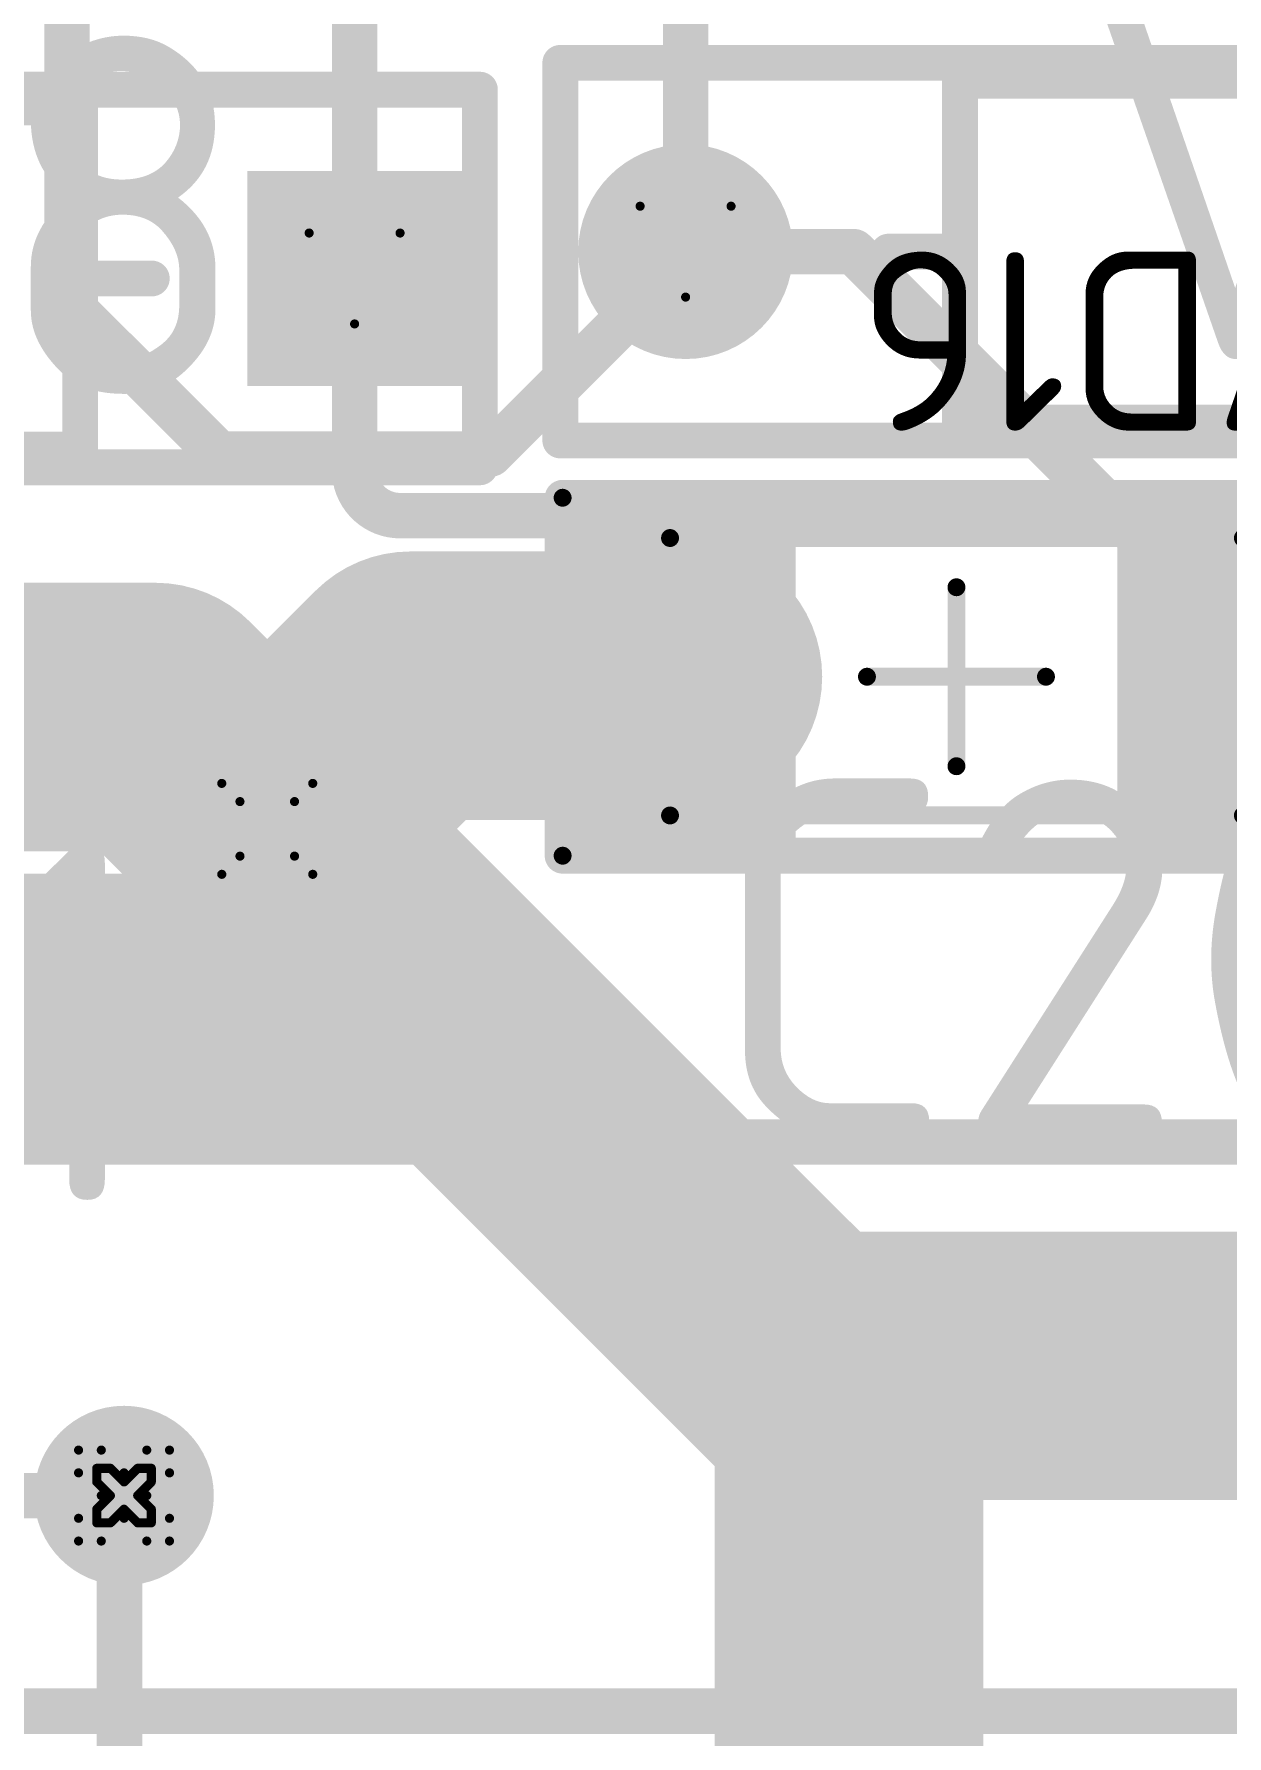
# Model space of a CAD drawing. Header units: millimetres. Extents: x 3219 to 51106, y -14166 to 2063.
# Drawn here: x 5635.43 to 5642.09, y 1768.79 to 1778.3 of the extents above; entities that cross this region are included whole.
import ezdxf

# ---------------------------------------------------------------- set-up
doc = ezdxf.new("R2010")
doc.units = ezdxf.units.MM
doc.layers.get('0').update_dxf_attribs({"lineweight": 53})
for name, color, linetype in [('Bottom Layer', 5, 'Continuous'), ('Bottom Solder', 6, 'Continuous'), ('Drill Drawing', 1, 'Continuous'), ('Mechanical 13', 56, 'Continuous'), ('Mechanical 15', 56, 'Continuous'), ('Multi-Layer', 9, 'Continuous'), ('Pad Holes', 156, 'Continuous'), ('Top 3D Body', 76, 'Continuous'), ('Top Assembly', 56, 'Continuous'), ('Top Component Center', 56, 'Continuous'), ('Top Courtyard', 56, 'Continuous'), ('Top Layer', 1, 'Continuous'), ('Top Overlay', 2, 'Continuous'), ('Top Paste', 8, 'Continuous'), ('Top Solder', 216, 'Continuous')]:
    doc.layers.add(name, color=color, linetype=linetype)
doc.styles.add('GOST type B', font='GOST_B.TTF', dxfattribs={"height": 3.5})

# ---------------------------------------------------------------- blocks, each defined once
blk = doc.blocks.new('DO_35_54')
at = {"layer": 'Bottom Layer'}
blk.add_hatch(color=5, dxfattribs=at).paths.add_polyline_path([(-4.413, 0.6), (-3.213, 0.6), (-3.213, -0.6), (-4.413, -0.6)])
h = blk.add_hatch(color=5, dxfattribs=at)
edge = h.paths.add_edge_path()
edge.add_arc((3.813, 0), 0.6, 0, 360)
at = {"layer": 'Bottom Solder'}
blk.add_hatch(color=6, dxfattribs=at).paths.add_polyline_path([(-4.413, 0.6), (-3.213, 0.6), (-3.213, -0.6), (-4.413, -0.6)])
h = blk.add_hatch(color=6, dxfattribs=at)
edge = h.paths.add_edge_path()
edge.add_arc((3.813, 0), 0.6, 0, 360)
at = {"layer": 'Multi-Layer'}
blk.add_hatch(color=9, dxfattribs=at).paths.add_polyline_path([(-4.413, 0.6), (-3.213, 0.6), (-3.213, -0.6), (-4.413, -0.6)])
h = blk.add_hatch(color=9, dxfattribs=at)
edge = h.paths.add_edge_path()
edge.add_arc((3.813, 0), 0.6, 0, 360)
at = {"layer": 'Pad Holes'}
h = blk.add_hatch(color=7, dxfattribs=at)
edge = h.paths.add_edge_path()
edge.add_arc((-3.813, 0), 0.35, 0, 360)
h = blk.add_hatch(color=7, dxfattribs=at)
edge = h.paths.add_edge_path()
edge.add_arc((3.813, 0), 0.35, 0, 360)
at = {"layer": 'Top Layer'}
blk.add_hatch(color=1, dxfattribs=at).paths.add_polyline_path([(-4.413, 0.6), (-3.213, 0.6), (-3.213, -0.6), (-4.413, -0.6)])
h = blk.add_hatch(color=1, dxfattribs=at)
edge = h.paths.add_edge_path()
edge.add_arc((3.813, 0), 0.6, 0, 360)
at = {"layer": 'Top Solder'}
blk.add_hatch(color=216, dxfattribs=at).paths.add_polyline_path([(-4.413, 0.6), (-3.213, 0.6), (-3.213, -0.6), (-4.413, -0.6)])
h = blk.add_hatch(color=216, dxfattribs=at)
edge = h.paths.add_edge_path()
edge.add_arc((3.813, 0), 0.6, 0, 360)
at = {"layer": 'Top 3D Body', "const_width": 0.2}
for points in [[(-2.28, 0.955), (-2.28, -0.955)], [(-2.28, 0.955), (2.28, 0.955)], [(2.28, 0.955), (2.28, -0.955)], [(-2.28, -0.955), (2.28, -0.955)]]:
    blk.add_lwpolyline(points, dxfattribs=at)
at = {"layer": 'Top 3D Body', "const_width": 0.1}
for points in [[(-2.33, 0.955, 1), (-2.23, 0.955, 1)], [(-2.33, 0.955, 1), (-2.23, 0.955, 1)], [(2.23, 0.955, 1), (2.33, 0.955, 1)], [(2.23, 0.955, 1), (2.33, 0.955, 1)], [(-2.33, -0.955, 1), (-2.23, -0.955, 1)], [(-2.33, -0.955, 1), (-2.23, -0.955, 1)], [(2.23, -0.955, 1), (2.33, -0.955, 1)], [(2.23, -0.955, 1), (2.33, -0.955, 1)]]:
    blk.add_lwpolyline(points, format="xyb", close=True, dxfattribs=at)
at = {"layer": 'Top Assembly', "const_width": 0.2}
for points in [[(-4.513, 1.055), (-4.513, -1.055)], [(-4.513, 1.055), (4.513, 1.055)], [(4.513, 1.055), (4.513, -1.055)], [(-4.513, -1.055), (4.513, -1.055)]]:
    blk.add_lwpolyline(points, dxfattribs=at)
at = {"layer": 'Top Assembly', "const_width": 0.1}
for points in [[(-4.563, 1.055, 1), (-4.463, 1.055, 1)], [(-4.563, 1.055, 1), (-4.463, 1.055, 1)], [(4.463, 1.055, 1), (4.563, 1.055, 1)], [(4.463, 1.055, 1), (4.563, 1.055, 1)], [(-4.563, -1.055, 1), (-4.463, -1.055, 1)], [(-4.563, -1.055, 1), (-4.463, -1.055, 1)], [(4.463, -1.055, 1), (4.563, -1.055, 1)], [(4.463, -1.055, 1), (4.563, -1.055, 1)]]:
    blk.add_lwpolyline(points, format="xyb", close=True, dxfattribs=at)
at = {"layer": 'Top Component Center', "const_width": 0.1}
for points in [[(0, 0.5), (0, -0.5)], [(-0.5, 0), (0.5, 0)]]:
    blk.add_lwpolyline(points, dxfattribs=at)
at = {"layer": 'Top Component Center', "const_width": 0.05}
for points in [[(-0.025, 0.5, 1), (0.025, 0.5, 1)], [(-0.525, 0, 1), (-0.475, 0, 1)], [(0.475, 0, 1), (0.525, 0, 1)], [(-0.025, -0.5, 1), (0.025, -0.5, 1)]]:
    blk.add_lwpolyline(points, format="xyb", close=True, dxfattribs=at)
at = {"layer": 'Top Courtyard', "const_width": 0.2}
for points in [[(-4.513, 1.055), (-4.513, -1.055)], [(-4.513, 1.055), (4.513, 1.055)], [(4.513, 1.055), (4.513, -1.055)], [(-4.513, -1.055), (4.513, -1.055)]]:
    blk.add_lwpolyline(points, dxfattribs=at)
at = {"layer": 'Top Courtyard', "const_width": 0.1}
for points in [[(-4.563, 1.055, 1), (-4.463, 1.055, 1)], [(-4.563, 1.055, 1), (-4.463, 1.055, 1)], [(4.463, 1.055, 1), (4.563, 1.055, 1)], [(4.463, 1.055, 1), (4.563, 1.055, 1)], [(-4.563, -1.055, 1), (-4.463, -1.055, 1)], [(-4.563, -1.055, 1), (-4.463, -1.055, 1)], [(4.463, -1.055, 1), (4.563, -1.055, 1)], [(4.463, -1.055, 1), (4.563, -1.055, 1)]]:
    blk.add_lwpolyline(points, format="xyb", close=True, dxfattribs=at)
at = {"layer": 'Top Overlay', "const_width": 0.2}
for points in [[(-2.28, 0.955), (-2.28, -0.955)], [(-2.28, 0.955), (2.28, 0.955)], [(2.28, 0.955), (2.28, -0.955)], [(-1.5, 0.855), (-1.5, -0.855)], [(-2.68, 0), (-2.28, 0)], [(2.28, 0), (2.68, 0)], [(-2.28, -0.955), (2.28, -0.955)]]:
    blk.add_lwpolyline(points, dxfattribs=at)
at = {"layer": 'Top Overlay', "const_width": 0.1}
for points in [[(-2.33, 0.955, 1), (-2.23, 0.955, 1)], [(-2.33, 0.955, 1), (-2.23, 0.955, 1)], [(2.23, 0.955, 1), (2.33, 0.955, 1)], [(2.23, 0.955, 1), (2.33, 0.955, 1)], [(-1.55, 0.855, 1), (-1.45, 0.855, 1)], [(-2.73, 0, 1), (-2.63, 0, 1)], [(-2.33, 0, 1), (-2.23, 0, 1)], [(2.23, 0, 1), (2.33, 0, 1)], [(2.63, 0, 1), (2.73, 0, 1)], [(-1.55, -0.855, 1), (-1.45, -0.855, 1)], [(-2.33, -0.955, 1), (-2.23, -0.955, 1)], [(-2.33, -0.955, 1), (-2.23, -0.955, 1)], [(2.23, -0.955, 1), (2.33, -0.955, 1)], [(2.23, -0.955, 1), (2.33, -0.955, 1)]]:
    blk.add_lwpolyline(points, format="xyb", close=True, dxfattribs=at)
at = {"layer": 'Top Assembly', "style": 'GOST type B'}
blk.add_text('VD17', height=1, dxfattribs=at).set_placement((0, 0))
blk = doc.blocks.new('DO_35_55')
at = {"layer": 'Bottom Layer'}
blk.add_hatch(color=5, dxfattribs=at).paths.add_polyline_path([(-4.413, 0.6), (-3.213, 0.6), (-3.213, -0.6), (-4.413, -0.6)])
h = blk.add_hatch(color=5, dxfattribs=at)
edge = h.paths.add_edge_path()
edge.add_arc((3.813, 0), 0.6, 0, 360)
at = {"layer": 'Bottom Solder'}
blk.add_hatch(color=6, dxfattribs=at).paths.add_polyline_path([(-4.413, 0.6), (-3.213, 0.6), (-3.213, -0.6), (-4.413, -0.6)])
h = blk.add_hatch(color=6, dxfattribs=at)
edge = h.paths.add_edge_path()
edge.add_arc((3.813, 0), 0.6, 0, 360)
at = {"layer": 'Multi-Layer'}
blk.add_hatch(color=9, dxfattribs=at).paths.add_polyline_path([(-4.413, 0.6), (-3.213, 0.6), (-3.213, -0.6), (-4.413, -0.6)])
h = blk.add_hatch(color=9, dxfattribs=at)
edge = h.paths.add_edge_path()
edge.add_arc((3.813, 0), 0.6, 0, 360)
at = {"layer": 'Pad Holes'}
h = blk.add_hatch(color=7, dxfattribs=at)
edge = h.paths.add_edge_path()
edge.add_arc((-3.813, 0), 0.35, 0, 360)
h = blk.add_hatch(color=7, dxfattribs=at)
edge = h.paths.add_edge_path()
edge.add_arc((3.813, 0), 0.35, 0, 360)
at = {"layer": 'Top Layer'}
blk.add_hatch(color=1, dxfattribs=at).paths.add_polyline_path([(-4.413, 0.6), (-3.213, 0.6), (-3.213, -0.6), (-4.413, -0.6)])
h = blk.add_hatch(color=1, dxfattribs=at)
edge = h.paths.add_edge_path()
edge.add_arc((3.813, 0), 0.6, 0, 360)
at = {"layer": 'Top Solder'}
blk.add_hatch(color=216, dxfattribs=at).paths.add_polyline_path([(-4.413, 0.6), (-3.213, 0.6), (-3.213, -0.6), (-4.413, -0.6)])
h = blk.add_hatch(color=216, dxfattribs=at)
edge = h.paths.add_edge_path()
edge.add_arc((3.813, 0), 0.6, 0, 360)
at = {"layer": 'Top 3D Body', "const_width": 0.2}
for points in [[(-2.28, 0.955), (-2.28, -0.955)], [(-2.28, 0.955), (2.28, 0.955)], [(2.28, 0.955), (2.28, -0.955)], [(-2.28, -0.955), (2.28, -0.955)]]:
    blk.add_lwpolyline(points, dxfattribs=at)
at = {"layer": 'Top 3D Body', "const_width": 0.1}
for points in [[(-2.33, 0.955, 1), (-2.23, 0.955, 1)], [(-2.33, 0.955, 1), (-2.23, 0.955, 1)], [(2.23, 0.955, 1), (2.33, 0.955, 1)], [(2.23, 0.955, 1), (2.33, 0.955, 1)], [(-2.33, -0.955, 1), (-2.23, -0.955, 1)], [(-2.33, -0.955, 1), (-2.23, -0.955, 1)], [(2.23, -0.955, 1), (2.33, -0.955, 1)], [(2.23, -0.955, 1), (2.33, -0.955, 1)]]:
    blk.add_lwpolyline(points, format="xyb", close=True, dxfattribs=at)
at = {"layer": 'Top Assembly', "const_width": 0.2}
for points in [[(-4.513, 1.055), (-4.513, -1.055)], [(-4.513, 1.055), (4.513, 1.055)], [(4.513, 1.055), (4.513, -1.055)], [(-4.513, -1.055), (4.513, -1.055)]]:
    blk.add_lwpolyline(points, dxfattribs=at)
at = {"layer": 'Top Assembly', "const_width": 0.1}
for points in [[(-4.563, 1.055, 1), (-4.463, 1.055, 1)], [(-4.563, 1.055, 1), (-4.463, 1.055, 1)], [(4.463, 1.055, 1), (4.563, 1.055, 1)], [(4.463, 1.055, 1), (4.563, 1.055, 1)], [(-4.563, -1.055, 1), (-4.463, -1.055, 1)], [(-4.563, -1.055, 1), (-4.463, -1.055, 1)], [(4.463, -1.055, 1), (4.563, -1.055, 1)], [(4.463, -1.055, 1), (4.563, -1.055, 1)]]:
    blk.add_lwpolyline(points, format="xyb", close=True, dxfattribs=at)
at = {"layer": 'Top Component Center', "const_width": 0.1}
for points in [[(0, 0.5), (0, -0.5)], [(-0.5, 0), (0.5, 0)]]:
    blk.add_lwpolyline(points, dxfattribs=at)
at = {"layer": 'Top Component Center', "const_width": 0.05}
for points in [[(-0.025, 0.5, 1), (0.025, 0.5, 1)], [(-0.525, 0, 1), (-0.475, 0, 1)], [(0.475, 0, 1), (0.525, 0, 1)], [(-0.025, -0.5, 1), (0.025, -0.5, 1)]]:
    blk.add_lwpolyline(points, format="xyb", close=True, dxfattribs=at)
at = {"layer": 'Top Courtyard', "const_width": 0.2}
for points in [[(-4.513, 1.055), (-4.513, -1.055)], [(-4.513, 1.055), (4.513, 1.055)], [(4.513, 1.055), (4.513, -1.055)], [(-4.513, -1.055), (4.513, -1.055)]]:
    blk.add_lwpolyline(points, dxfattribs=at)
at = {"layer": 'Top Courtyard', "const_width": 0.1}
for points in [[(-4.563, 1.055, 1), (-4.463, 1.055, 1)], [(-4.563, 1.055, 1), (-4.463, 1.055, 1)], [(4.463, 1.055, 1), (4.563, 1.055, 1)], [(4.463, 1.055, 1), (4.563, 1.055, 1)], [(-4.563, -1.055, 1), (-4.463, -1.055, 1)], [(-4.563, -1.055, 1), (-4.463, -1.055, 1)], [(4.463, -1.055, 1), (4.563, -1.055, 1)], [(4.463, -1.055, 1), (4.563, -1.055, 1)]]:
    blk.add_lwpolyline(points, format="xyb", close=True, dxfattribs=at)
at = {"layer": 'Top Overlay', "const_width": 0.2}
for points in [[(-2.28, 0.955), (-2.28, -0.955)], [(-2.28, 0.955), (2.28, 0.955)], [(2.28, 0.955), (2.28, -0.955)], [(-1.5, 0.855), (-1.5, -0.855)], [(-2.68, 0), (-2.28, 0)], [(2.28, 0), (2.68, 0)], [(-2.28, -0.955), (2.28, -0.955)]]:
    blk.add_lwpolyline(points, dxfattribs=at)
at = {"layer": 'Top Overlay', "const_width": 0.1}
for points in [[(-2.33, 0.955, 1), (-2.23, 0.955, 1)], [(-2.33, 0.955, 1), (-2.23, 0.955, 1)], [(2.23, 0.955, 1), (2.33, 0.955, 1)], [(2.23, 0.955, 1), (2.33, 0.955, 1)], [(-1.55, 0.855, 1), (-1.45, 0.855, 1)], [(-2.73, 0, 1), (-2.63, 0, 1)], [(-2.33, 0, 1), (-2.23, 0, 1)], [(2.23, 0, 1), (2.33, 0, 1)], [(2.63, 0, 1), (2.73, 0, 1)], [(-1.55, -0.855, 1), (-1.45, -0.855, 1)], [(-2.33, -0.955, 1), (-2.23, -0.955, 1)], [(-2.33, -0.955, 1), (-2.23, -0.955, 1)], [(2.23, -0.955, 1), (2.33, -0.955, 1)], [(2.23, -0.955, 1), (2.33, -0.955, 1)]]:
    blk.add_lwpolyline(points, format="xyb", close=True, dxfattribs=at)
at = {"layer": 'Top Assembly', "style": 'GOST type B'}
blk.add_text('VD16', height=1, dxfattribs=at).set_placement((0, 0))
blk = doc.blocks.new('CAP__1206_109')
at = {"layer": 'Top Layer'}
for points in [[(-2, -0.8), (-2, 0.8), (-1, 0.8), (-1, -0.8)], [(1, -0.8), (1, 0.8), (2, 0.8), (2, -0.8)]]:
    blk.add_hatch(color=1, dxfattribs=at).paths.add_polyline_path(points)
at = {"layer": 'Top Paste'}
for points in [[(-2, -0.8), (-2, 0.8), (-1, 0.8), (-1, -0.8)], [(1, -0.8), (1, 0.8), (2, 0.8), (2, -0.8)]]:
    blk.add_hatch(color=8, dxfattribs=at).paths.add_polyline_path(points)
at = {"layer": 'Top Solder'}
for points in [[(-2.1016, -0.9016), (-2.1016, 0.9016), (-0.8984, 0.9016), (-0.8984, -0.9016)], [(0.8984, -0.9016), (0.8984, 0.9016), (2.1016, 0.9016), (2.1016, -0.9016)]]:
    blk.add_hatch(color=216, dxfattribs=at).paths.add_polyline_path(points)
at = {"layer": 'Mechanical 13'}
for points in [[(1.6, 0.775, 0.1, 0.1, 0), (-1.6, 0.775, 0.1, 0.1, 0)], [(-1.6, 0.775, 0.1, 0.1, 0), (-1.6, -0.775, 0.1, 0.1, 0)], [(1.6, 0.775, 0.1, 0.1, 0), (1.6, -0.775, 0.1, 0.1, 0)], [(1.6, -0.775, 0.1, 0.1, 0), (-1.6, -0.775, 0.1, 0.1, 0)]]:
    blk.add_lwpolyline(points, format="xyseb", dxfattribs=at)
for points in [[(-1.625, 0.775, 0.05, 0.05, 1), (-1.575, 0.775, 0.05, 0.05, 1)], [(-1.625, 0.775, 0.05, 0.05, 1), (-1.575, 0.775, 0.05, 0.05, 1)], [(1.575, 0.775, 0.05, 0.05, 1), (1.625, 0.775, 0.05, 0.05, 1)], [(1.575, 0.775, 0.05, 0.05, 1), (1.625, 0.775, 0.05, 0.05, 1)], [(-1.625, -0.775, 0.05, 0.05, 1), (-1.575, -0.775, 0.05, 0.05, 1)], [(-1.625, -0.775, 0.05, 0.05, 1), (-1.575, -0.775, 0.05, 0.05, 1)], [(1.575, -0.775, 0.05, 0.05, 1), (1.625, -0.775, 0.05, 0.05, 1)], [(1.575, -0.775, 0.05, 0.05, 1), (1.625, -0.775, 0.05, 0.05, 1)]]:
    blk.add_lwpolyline(points, format="xyseb", close=True, dxfattribs=at)
at = {"layer": 'Mechanical 15'}
for points in [[(-2.2, 1, 0.1, 0.1, 0), (-2.2, -1, 0.1, 0.1, 0)], [(2.2, 1, 0.1, 0.1, 0), (-2.2, 1, 0.1, 0.1, 0)], [(2.2, 1, 0.1, 0.1, 0), (2.2, -1, 0.1, 0.1, 0)], [(0, 0.5, 0.1, 0.1, 0), (0, -0.5, 0.1, 0.1, 0)], [(0.5, 0, 0.1, 0.1, 0), (-0.5, 0, 0.1, 0.1, 0)], [(2.2, -1, 0.1, 0.1, 0), (-2.2, -1, 0.1, 0.1, 0)]]:
    blk.add_lwpolyline(points, format="xyseb", dxfattribs=at)
for points in [[(-2.225, 1, 0.05, 0.05, 1), (-2.175, 1, 0.05, 0.05, 1)], [(-2.225, 1, 0.05, 0.05, 1), (-2.175, 1, 0.05, 0.05, 1)], [(2.175, 1, 0.05, 0.05, 1), (2.225, 1, 0.05, 0.05, 1)], [(2.175, 1, 0.05, 0.05, 1), (2.225, 1, 0.05, 0.05, 1)], [(-0.025, 0.5, 0.05, 0.05, 1), (0.025, 0.5, 0.05, 0.05, 1)], [(-0.525, 0, 0.05, 0.05, 1), (-0.475, 0, 0.05, 0.05, 1)], [(0.475, 0, 0.05, 0.05, 1), (0.525, 0, 0.05, 0.05, 1)], [(-0.025, -0.5, 0.05, 0.05, 1), (0.025, -0.5, 0.05, 0.05, 1)], [(-2.225, -1, 0.05, 0.05, 1), (-2.175, -1, 0.05, 0.05, 1)], [(-2.225, -1, 0.05, 0.05, 1), (-2.175, -1, 0.05, 0.05, 1)], [(2.175, -1, 0.05, 0.05, 1), (2.225, -1, 0.05, 0.05, 1)], [(2.175, -1, 0.05, 0.05, 1), (2.225, -1, 0.05, 0.05, 1)]]:
    blk.add_lwpolyline(points, format="xyseb", close=True, dxfattribs=at)
at = {"layer": 'Top Overlay'}
for points in [[(2.2, 1, 0.2, 0.2, 0), (-2.2, 1, 0.2, 0.2, 0)], [(-2.2, 1, 0.2, 0.2, 0), (-2.2, -1, 0.2, 0.2, 0)], [(2.2, 1, 0.2, 0.2, 0), (2.2, -1, 0.2, 0.2, 0)], [(2.2, -1, 0.2, 0.2, 0), (-2.2, -1, 0.2, 0.2, 0)]]:
    blk.add_lwpolyline(points, format="xyseb", dxfattribs=at)
for points in [[(-2.25, 1, 0.1, 0.1, 1), (-2.15, 1, 0.1, 0.1, 1)], [(-2.25, 1, 0.1, 0.1, 1), (-2.15, 1, 0.1, 0.1, 1)], [(2.15, 1, 0.1, 0.1, 1), (2.25, 1, 0.1, 0.1, 1)], [(2.15, 1, 0.1, 0.1, 1), (2.25, 1, 0.1, 0.1, 1)], [(-2.25, -1, 0.1, 0.1, 1), (-2.15, -1, 0.1, 0.1, 1)], [(-2.25, -1, 0.1, 0.1, 1), (-2.15, -1, 0.1, 0.1, 1)], [(2.15, -1, 0.1, 0.1, 1), (2.25, -1, 0.1, 0.1, 1)], [(2.15, -1, 0.1, 0.1, 1), (2.25, -1, 0.1, 0.1, 1)]]:
    blk.add_lwpolyline(points, format="xyseb", close=True, dxfattribs=at)

msp = doc.modelspace()

# ---------------------------------------------------------------- hatches: boundary and pattern name
at = {"layer": 'Bottom Layer'}
h = msp.add_hatch(color=5, dxfattribs=at)
edge = h.paths.add_edge_path()
edge.add_arc((5636.7285, 1773.8581), 0.6, 0, 360)
h = msp.add_hatch(color=5, dxfattribs=at)
edge = h.paths.add_edge_path()
edge.add_arc((5635.9285, 1770.1331), 0.4, 0, 360)
at = {"layer": 'Bottom Solder'}
h = msp.add_hatch(color=6, dxfattribs=at)
edge = h.paths.add_edge_path()
edge.add_arc((5636.7285, 1773.8581), 0.7016, 0, 360)
h = msp.add_hatch(color=6, dxfattribs=at)
edge = h.paths.add_edge_path()
edge.add_arc((5635.9285, 1770.1331), 0.5016, 0, 360)
at = {"layer": 'Top Layer'}
h = msp.add_hatch(color=1, dxfattribs=at)
edge = h.paths.add_edge_path()
edge.add_arc((5636.7285, 1773.8581), 0.6, 0, 360)
h = msp.add_hatch(color=1, dxfattribs=at)
edge = h.paths.add_edge_path()
edge.add_arc((5635.9285, 1770.1331), 0.4, 0, 360)
at = {"layer": 'Top Solder'}
h = msp.add_hatch(color=216, dxfattribs=at)
edge = h.paths.add_edge_path()
edge.add_arc((5636.7285, 1773.8581), 0.7016, 0, 360)
h = msp.add_hatch(color=216, dxfattribs=at)
edge = h.paths.add_edge_path()
edge.add_arc((5635.9285, 1770.1331), 0.5016, 0, 360)

# ---------------------------------------------------------------- linework, layer by layer
at = {"layer": 'Bottom Layer'}
for points in [[(5637.2165, 1775.8621, 0.254, 0.254, 0), (5637.2165, 1776.9331, 0.254, 0.254, 0)], [(5637.4705, 1775.6081, 0.254, 0.254, -0.414214), (5637.2165, 1775.8621, 0.254, 0.254, 0)], [(5637.4705, 1775.6081, 0.254, 0.254, 0), (5647.2483, 1775.6081, 0.254, 0.254, 0)], [(5636.7285, 1773.8581, 1.5, 1.5, 0), (5637.7285, 1772.8581, 1.5, 1.5, 0)], [(5627.893, 1772.8581, 1.5, 1.5, 0), (5637.7285, 1772.8581, 1.5, 1.5, 0)], [(5637.7285, 1772.8581, 1.5, 1.5, 0), (5639.7285, 1770.8581, 1.5, 1.5, 0)], [(5639.7285, 1770.8581, 1.5, 1.5, 0), (5639.9785, 1770.6081, 1.5, 1.5, 0)], [(5639.7285, 1770.8581, 1.5, 1.5, 0), (5650.4785, 1770.8581, 1.5, 1.5, 0)], [(5639.9785, 1764.8581, 1.5, 1.5, 0), (5639.9785, 1770.6081, 1.5, 1.5, 0)], [(5635.9035, 1770.1081, 0.254, 0.254, 0), (5635.9285, 1770.1331, 0.254, 0.254, 0)], [(5635.9035, 1767.5581, 0.254, 0.254, 0), (5635.9035, 1770.1081, 0.254, 0.254, 0)]]:
    msp.add_lwpolyline(points, format="xyseb", dxfattribs=at)
for points in [[(5637.153, 1776.9331, 0.127, 0.127, 1), (5637.28, 1776.9331, 0.127, 0.127, 1)], [(5637.153, 1775.8621, 0.127, 0.127, 1), (5637.28, 1775.8621, 0.127, 0.127, 1)], [(5637.153, 1775.8621, 0.127, 0.127, 1), (5637.28, 1775.8621, 0.127, 0.127, 1)], [(5637.407, 1775.6081, 0.127, 0.127, 1), (5637.534, 1775.6081, 0.127, 0.127, 1)], [(5637.407, 1775.6081, 0.127, 0.127, 1), (5637.534, 1775.6081, 0.127, 0.127, 1)], [(5636.3535, 1773.8581, 0.75, 0.75, 1), (5637.1035, 1773.8581, 0.75, 0.75, 1)], [(5637.3535, 1772.8581, 0.75, 0.75, 1), (5638.1035, 1772.8581, 0.75, 0.75, 1)], [(5637.3535, 1772.8581, 0.75, 0.75, 1), (5638.1035, 1772.8581, 0.75, 0.75, 1)], [(5637.3535, 1772.8581, 0.75, 0.75, 1), (5638.1035, 1772.8581, 0.75, 0.75, 1)], [(5639.3535, 1770.8581, 0.75, 0.75, 1), (5640.1035, 1770.8581, 0.75, 0.75, 1)], [(5639.3535, 1770.8581, 0.75, 0.75, 1), (5640.1035, 1770.8581, 0.75, 0.75, 1)], [(5639.3535, 1770.8581, 0.75, 0.75, 1), (5640.1035, 1770.8581, 0.75, 0.75, 1)], [(5639.6035, 1770.6081, 0.75, 0.75, 1), (5640.3535, 1770.6081, 0.75, 0.75, 1)], [(5639.6035, 1770.6081, 0.75, 0.75, 1), (5640.3535, 1770.6081, 0.75, 0.75, 1)], [(5635.84, 1770.1081, 0.127, 0.127, 1), (5635.967, 1770.1081, 0.127, 0.127, 1)], [(5635.84, 1770.1081, 0.127, 0.127, 1), (5635.967, 1770.1081, 0.127, 0.127, 1)], [(5635.865, 1770.1331, 0.127, 0.127, 1), (5635.992, 1770.1331, 0.127, 0.127, 1)]]:
    msp.add_lwpolyline(points, format="xyseb", close=True, dxfattribs=at)
at = {"layer": 'Drill Drawing'}
for points in [[(5638.8115, 1777.3371, 0.0508, 0.0508, 0), (5639.3195, 1777.3371, 0.0508, 0.0508, 0)], [(5638.8115, 1777.3371, 0.0508, 0.0508, 0), (5639.0655, 1776.8291, 0.0508, 0.0508, 0)], [(5639.0655, 1776.8291, 0.0508, 0.0508, 0), (5639.3195, 1777.3371, 0.0508, 0.0508, 0)], [(5636.9625, 1777.1871, 0.0508, 0.0508, 0), (5637.4705, 1777.1871, 0.0508, 0.0508, 0)], [(5636.9625, 1777.1871, 0.0508, 0.0508, 0), (5637.2165, 1776.6791, 0.0508, 0.0508, 0)], [(5637.2165, 1776.6791, 0.0508, 0.0508, 0), (5637.4705, 1777.1871, 0.0508, 0.0508, 0)], [(5636.4745, 1774.1121, 0.0508, 0.0508, 0), (5636.9825, 1774.1121, 0.0508, 0.0508, 0)], [(5636.4745, 1773.6041, 0.0508, 0.0508, 0), (5636.4745, 1774.1121, 0.0508, 0.0508, 0)], [(5636.9825, 1773.6041, 0.0508, 0.0508, 0), (5636.9825, 1774.1121, 0.0508, 0.0508, 0)], [(5636.5761, 1774.0105, 0.0508, 0.0508, 0), (5636.8809, 1774.0105, 0.0508, 0.0508, 0)], [(5636.5761, 1773.7057, 0.0508, 0.0508, 0), (5636.5761, 1774.0105, 0.0508, 0.0508, 0)], [(5636.8809, 1773.7057, 0.0508, 0.0508, 0), (5636.8809, 1774.0105, 0.0508, 0.0508, 0)], [(5636.5761, 1773.7057, 0.0508, 0.0508, 0), (5636.8809, 1773.7057, 0.0508, 0.0508, 0)], [(5636.4745, 1773.6041, 0.0508, 0.0508, 0), (5636.9825, 1773.6041, 0.0508, 0.0508, 0)], [(5635.6745, 1770.2601, 0.0508, 0.0508, 0), (5635.6745, 1770.3871, 0.0508, 0.0508, 0)], [(5635.6745, 1770.3871, 0.0508, 0.0508, 0), (5635.8015, 1770.3871, 0.0508, 0.0508, 0)], [(5635.8015, 1770.3871, 0.0508, 0.0508, 0), (5635.9285, 1770.2601, 0.0508, 0.0508, 0)], [(5635.9285, 1770.2601, 0.0508, 0.0508, 0), (5636.0555, 1770.3871, 0.0508, 0.0508, 0)], [(5636.0555, 1770.3871, 0.0508, 0.0508, 0), (5636.1825, 1770.3871, 0.0508, 0.0508, 0)], [(5636.1825, 1770.2601, 0.0508, 0.0508, 0), (5636.1825, 1770.3871, 0.0508, 0.0508, 0)], [(5635.7761, 1770.2093, 0.0508, 0.0508, 0), (5635.7761, 1770.2855, 0.0508, 0.0508, 0)], [(5635.7761, 1770.2855, 0.0508, 0.0508, 0), (5635.8523, 1770.2855, 0.0508, 0.0508, 0)], [(5635.8523, 1770.2855, 0.0508, 0.0508, 0), (5635.9285, 1770.2093, 0.0508, 0.0508, 0)], [(5635.9285, 1770.2093, 0.0508, 0.0508, 0), (5636.0047, 1770.2855, 0.0508, 0.0508, 0)], [(5636.0047, 1770.2855, 0.0508, 0.0508, 0), (5636.0809, 1770.2855, 0.0508, 0.0508, 0)], [(5636.0809, 1770.2093, 0.0508, 0.0508, 0), (5636.0809, 1770.2855, 0.0508, 0.0508, 0)], [(5635.6745, 1770.2601, 0.0508, 0.0508, 0), (5635.8015, 1770.1331, 0.0508, 0.0508, 0)], [(5635.7761, 1770.2093, 0.0508, 0.0508, 0), (5635.8523, 1770.1331, 0.0508, 0.0508, 0)], [(5636.0047, 1770.1331, 0.0508, 0.0508, 0), (5636.0809, 1770.2093, 0.0508, 0.0508, 0)], [(5636.0555, 1770.1331, 0.0508, 0.0508, 0), (5636.1825, 1770.2601, 0.0508, 0.0508, 0)], [(5635.6745, 1770.0061, 0.0508, 0.0508, 0), (5635.8015, 1770.1331, 0.0508, 0.0508, 0)], [(5635.7761, 1770.0569, 0.0508, 0.0508, 0), (5635.8523, 1770.1331, 0.0508, 0.0508, 0)], [(5636.0047, 1770.1331, 0.0508, 0.0508, 0), (5636.0809, 1770.0569, 0.0508, 0.0508, 0)], [(5636.0555, 1770.1331, 0.0508, 0.0508, 0), (5636.1825, 1770.0061, 0.0508, 0.0508, 0)], [(5635.6745, 1769.8791, 0.0508, 0.0508, 0), (5635.6745, 1770.0061, 0.0508, 0.0508, 0)], [(5635.7761, 1769.9807, 0.0508, 0.0508, 0), (5635.7761, 1770.0569, 0.0508, 0.0508, 0)], [(5635.7761, 1769.9807, 0.0508, 0.0508, 0), (5635.8523, 1769.9807, 0.0508, 0.0508, 0)], [(5635.8015, 1769.8791, 0.0508, 0.0508, 0), (5635.9285, 1770.0061, 0.0508, 0.0508, 0)], [(5635.8523, 1769.9807, 0.0508, 0.0508, 0), (5635.9285, 1770.0569, 0.0508, 0.0508, 0)], [(5635.9285, 1770.0569, 0.0508, 0.0508, 0), (5636.0047, 1769.9807, 0.0508, 0.0508, 0)], [(5635.9285, 1770.0061, 0.0508, 0.0508, 0), (5636.0555, 1769.8791, 0.0508, 0.0508, 0)], [(5636.0047, 1769.9807, 0.0508, 0.0508, 0), (5636.0809, 1769.9807, 0.0508, 0.0508, 0)], [(5636.0809, 1769.9807, 0.0508, 0.0508, 0), (5636.0809, 1770.0569, 0.0508, 0.0508, 0)], [(5636.1825, 1769.8791, 0.0508, 0.0508, 0), (5636.1825, 1770.0061, 0.0508, 0.0508, 0)], [(5635.6745, 1769.8791, 0.0508, 0.0508, 0), (5635.8015, 1769.8791, 0.0508, 0.0508, 0)], [(5636.0555, 1769.8791, 0.0508, 0.0508, 0), (5636.1825, 1769.8791, 0.0508, 0.0508, 0)]]:
    msp.add_lwpolyline(points, format="xyseb", dxfattribs=at)
for points in [[(5638.7988, 1777.3371, 0.0254, 0.0254, 1), (5638.8242, 1777.3371, 0.0254, 0.0254, 1)], [(5638.7988, 1777.3371, 0.0254, 0.0254, 1), (5638.8242, 1777.3371, 0.0254, 0.0254, 1)], [(5639.3068, 1777.3371, 0.0254, 0.0254, 1), (5639.3322, 1777.3371, 0.0254, 0.0254, 1)], [(5639.3068, 1777.3371, 0.0254, 0.0254, 1), (5639.3322, 1777.3371, 0.0254, 0.0254, 1)], [(5636.9498, 1777.1871, 0.0254, 0.0254, 1), (5636.9752, 1777.1871, 0.0254, 0.0254, 1)], [(5636.9498, 1777.1871, 0.0254, 0.0254, 1), (5636.9752, 1777.1871, 0.0254, 0.0254, 1)], [(5637.4578, 1777.1871, 0.0254, 0.0254, 1), (5637.4832, 1777.1871, 0.0254, 0.0254, 1)], [(5637.4578, 1777.1871, 0.0254, 0.0254, 1), (5637.4832, 1777.1871, 0.0254, 0.0254, 1)], [(5639.0528, 1776.8291, 0.0254, 0.0254, 1), (5639.0782, 1776.8291, 0.0254, 0.0254, 1)], [(5639.0528, 1776.8291, 0.0254, 0.0254, 1), (5639.0782, 1776.8291, 0.0254, 0.0254, 1)], [(5637.2038, 1776.6791, 0.0254, 0.0254, 1), (5637.2292, 1776.6791, 0.0254, 0.0254, 1)], [(5637.2038, 1776.6791, 0.0254, 0.0254, 1), (5637.2292, 1776.6791, 0.0254, 0.0254, 1)], [(5636.4618, 1774.1121, 0.0254, 0.0254, 1), (5636.4872, 1774.1121, 0.0254, 0.0254, 1)], [(5636.4618, 1774.1121, 0.0254, 0.0254, 1), (5636.4872, 1774.1121, 0.0254, 0.0254, 1)], [(5636.9698, 1774.1121, 0.0254, 0.0254, 1), (5636.9952, 1774.1121, 0.0254, 0.0254, 1)], [(5636.9698, 1774.1121, 0.0254, 0.0254, 1), (5636.9952, 1774.1121, 0.0254, 0.0254, 1)], [(5636.5634, 1774.0105, 0.0254, 0.0254, 1), (5636.5888, 1774.0105, 0.0254, 0.0254, 1)], [(5636.5634, 1774.0105, 0.0254, 0.0254, 1), (5636.5888, 1774.0105, 0.0254, 0.0254, 1)], [(5636.8682, 1774.0105, 0.0254, 0.0254, 1), (5636.8936, 1774.0105, 0.0254, 0.0254, 1)], [(5636.8682, 1774.0105, 0.0254, 0.0254, 1), (5636.8936, 1774.0105, 0.0254, 0.0254, 1)], [(5636.5634, 1773.7057, 0.0254, 0.0254, 1), (5636.5888, 1773.7057, 0.0254, 0.0254, 1)], [(5636.5634, 1773.7057, 0.0254, 0.0254, 1), (5636.5888, 1773.7057, 0.0254, 0.0254, 1)], [(5636.8682, 1773.7057, 0.0254, 0.0254, 1), (5636.8936, 1773.7057, 0.0254, 0.0254, 1)], [(5636.8682, 1773.7057, 0.0254, 0.0254, 1), (5636.8936, 1773.7057, 0.0254, 0.0254, 1)], [(5636.4618, 1773.6041, 0.0254, 0.0254, 1), (5636.4872, 1773.6041, 0.0254, 0.0254, 1)], [(5636.4618, 1773.6041, 0.0254, 0.0254, 1), (5636.4872, 1773.6041, 0.0254, 0.0254, 1)], [(5636.9698, 1773.6041, 0.0254, 0.0254, 1), (5636.9952, 1773.6041, 0.0254, 0.0254, 1)], [(5636.9698, 1773.6041, 0.0254, 0.0254, 1), (5636.9952, 1773.6041, 0.0254, 0.0254, 1)], [(5635.6618, 1770.3871, 0.0254, 0.0254, 1), (5635.6872, 1770.3871, 0.0254, 0.0254, 1)], [(5635.6618, 1770.3871, 0.0254, 0.0254, 1), (5635.6872, 1770.3871, 0.0254, 0.0254, 1)], [(5635.7888, 1770.3871, 0.0254, 0.0254, 1), (5635.8142, 1770.3871, 0.0254, 0.0254, 1)], [(5635.7888, 1770.3871, 0.0254, 0.0254, 1), (5635.8142, 1770.3871, 0.0254, 0.0254, 1)], [(5636.0428, 1770.3871, 0.0254, 0.0254, 1), (5636.0682, 1770.3871, 0.0254, 0.0254, 1)], [(5636.0428, 1770.3871, 0.0254, 0.0254, 1), (5636.0682, 1770.3871, 0.0254, 0.0254, 1)], [(5636.1698, 1770.3871, 0.0254, 0.0254, 1), (5636.1952, 1770.3871, 0.0254, 0.0254, 1)], [(5636.1698, 1770.3871, 0.0254, 0.0254, 1), (5636.1952, 1770.3871, 0.0254, 0.0254, 1)], [(5635.7634, 1770.2855, 0.0254, 0.0254, 1), (5635.7888, 1770.2855, 0.0254, 0.0254, 1)], [(5635.7634, 1770.2855, 0.0254, 0.0254, 1), (5635.7888, 1770.2855, 0.0254, 0.0254, 1)], [(5635.8396, 1770.2855, 0.0254, 0.0254, 1), (5635.865, 1770.2855, 0.0254, 0.0254, 1)], [(5635.8396, 1770.2855, 0.0254, 0.0254, 1), (5635.865, 1770.2855, 0.0254, 0.0254, 1)], [(5635.992, 1770.2855, 0.0254, 0.0254, 1), (5636.0174, 1770.2855, 0.0254, 0.0254, 1)], [(5635.992, 1770.2855, 0.0254, 0.0254, 1), (5636.0174, 1770.2855, 0.0254, 0.0254, 1)], [(5636.0682, 1770.2855, 0.0254, 0.0254, 1), (5636.0936, 1770.2855, 0.0254, 0.0254, 1)], [(5636.0682, 1770.2855, 0.0254, 0.0254, 1), (5636.0936, 1770.2855, 0.0254, 0.0254, 1)], [(5635.6618, 1770.2601, 0.0254, 0.0254, 1), (5635.6872, 1770.2601, 0.0254, 0.0254, 1)], [(5635.6618, 1770.2601, 0.0254, 0.0254, 1), (5635.6872, 1770.2601, 0.0254, 0.0254, 1)], [(5635.7634, 1770.2093, 0.0254, 0.0254, 1), (5635.7888, 1770.2093, 0.0254, 0.0254, 1)], [(5635.7634, 1770.2093, 0.0254, 0.0254, 1), (5635.7888, 1770.2093, 0.0254, 0.0254, 1)], [(5635.9158, 1770.2601, 0.0254, 0.0254, 1), (5635.9412, 1770.2601, 0.0254, 0.0254, 1)], [(5635.9158, 1770.2601, 0.0254, 0.0254, 1), (5635.9412, 1770.2601, 0.0254, 0.0254, 1)], [(5635.9158, 1770.2093, 0.0254, 0.0254, 1), (5635.9412, 1770.2093, 0.0254, 0.0254, 1)], [(5635.9158, 1770.2093, 0.0254, 0.0254, 1), (5635.9412, 1770.2093, 0.0254, 0.0254, 1)], [(5636.0682, 1770.2093, 0.0254, 0.0254, 1), (5636.0936, 1770.2093, 0.0254, 0.0254, 1)], [(5636.0682, 1770.2093, 0.0254, 0.0254, 1), (5636.0936, 1770.2093, 0.0254, 0.0254, 1)], [(5636.1698, 1770.2601, 0.0254, 0.0254, 1), (5636.1952, 1770.2601, 0.0254, 0.0254, 1)], [(5636.1698, 1770.2601, 0.0254, 0.0254, 1), (5636.1952, 1770.2601, 0.0254, 0.0254, 1)], [(5635.7888, 1770.1331, 0.0254, 0.0254, 1), (5635.8142, 1770.1331, 0.0254, 0.0254, 1)], [(5635.7888, 1770.1331, 0.0254, 0.0254, 1), (5635.8142, 1770.1331, 0.0254, 0.0254, 1)], [(5635.8396, 1770.1331, 0.0254, 0.0254, 1), (5635.865, 1770.1331, 0.0254, 0.0254, 1)], [(5635.8396, 1770.1331, 0.0254, 0.0254, 1), (5635.865, 1770.1331, 0.0254, 0.0254, 1)], [(5635.992, 1770.1331, 0.0254, 0.0254, 1), (5636.0174, 1770.1331, 0.0254, 0.0254, 1)], [(5635.992, 1770.1331, 0.0254, 0.0254, 1), (5636.0174, 1770.1331, 0.0254, 0.0254, 1)], [(5636.0428, 1770.1331, 0.0254, 0.0254, 1), (5636.0682, 1770.1331, 0.0254, 0.0254, 1)], [(5636.0428, 1770.1331, 0.0254, 0.0254, 1), (5636.0682, 1770.1331, 0.0254, 0.0254, 1)], [(5635.6618, 1770.0061, 0.0254, 0.0254, 1), (5635.6872, 1770.0061, 0.0254, 0.0254, 1)], [(5635.6618, 1770.0061, 0.0254, 0.0254, 1), (5635.6872, 1770.0061, 0.0254, 0.0254, 1)], [(5635.7634, 1770.0569, 0.0254, 0.0254, 1), (5635.7888, 1770.0569, 0.0254, 0.0254, 1)], [(5635.7634, 1770.0569, 0.0254, 0.0254, 1), (5635.7888, 1770.0569, 0.0254, 0.0254, 1)], [(5635.7634, 1769.9807, 0.0254, 0.0254, 1), (5635.7888, 1769.9807, 0.0254, 0.0254, 1)], [(5635.7634, 1769.9807, 0.0254, 0.0254, 1), (5635.7888, 1769.9807, 0.0254, 0.0254, 1)], [(5635.8396, 1769.9807, 0.0254, 0.0254, 1), (5635.865, 1769.9807, 0.0254, 0.0254, 1)], [(5635.8396, 1769.9807, 0.0254, 0.0254, 1), (5635.865, 1769.9807, 0.0254, 0.0254, 1)], [(5635.9158, 1770.0569, 0.0254, 0.0254, 1), (5635.9412, 1770.0569, 0.0254, 0.0254, 1)], [(5635.9158, 1770.0569, 0.0254, 0.0254, 1), (5635.9412, 1770.0569, 0.0254, 0.0254, 1)], [(5635.9158, 1770.0061, 0.0254, 0.0254, 1), (5635.9412, 1770.0061, 0.0254, 0.0254, 1)], [(5635.9158, 1770.0061, 0.0254, 0.0254, 1), (5635.9412, 1770.0061, 0.0254, 0.0254, 1)], [(5635.992, 1769.9807, 0.0254, 0.0254, 1), (5636.0174, 1769.9807, 0.0254, 0.0254, 1)], [(5635.992, 1769.9807, 0.0254, 0.0254, 1), (5636.0174, 1769.9807, 0.0254, 0.0254, 1)], [(5636.0682, 1770.0569, 0.0254, 0.0254, 1), (5636.0936, 1770.0569, 0.0254, 0.0254, 1)], [(5636.0682, 1770.0569, 0.0254, 0.0254, 1), (5636.0936, 1770.0569, 0.0254, 0.0254, 1)], [(5636.0682, 1769.9807, 0.0254, 0.0254, 1), (5636.0936, 1769.9807, 0.0254, 0.0254, 1)], [(5636.0682, 1769.9807, 0.0254, 0.0254, 1), (5636.0936, 1769.9807, 0.0254, 0.0254, 1)], [(5636.1698, 1770.0061, 0.0254, 0.0254, 1), (5636.1952, 1770.0061, 0.0254, 0.0254, 1)], [(5636.1698, 1770.0061, 0.0254, 0.0254, 1), (5636.1952, 1770.0061, 0.0254, 0.0254, 1)], [(5635.6618, 1769.8791, 0.0254, 0.0254, 1), (5635.6872, 1769.8791, 0.0254, 0.0254, 1)], [(5635.6618, 1769.8791, 0.0254, 0.0254, 1), (5635.6872, 1769.8791, 0.0254, 0.0254, 1)], [(5635.7888, 1769.8791, 0.0254, 0.0254, 1), (5635.8142, 1769.8791, 0.0254, 0.0254, 1)], [(5635.7888, 1769.8791, 0.0254, 0.0254, 1), (5635.8142, 1769.8791, 0.0254, 0.0254, 1)], [(5636.0428, 1769.8791, 0.0254, 0.0254, 1), (5636.0682, 1769.8791, 0.0254, 0.0254, 1)], [(5636.0428, 1769.8791, 0.0254, 0.0254, 1), (5636.0682, 1769.8791, 0.0254, 0.0254, 1)], [(5636.1698, 1769.8791, 0.0254, 0.0254, 1), (5636.1952, 1769.8791, 0.0254, 0.0254, 1)], [(5636.1698, 1769.8791, 0.0254, 0.0254, 1), (5636.1952, 1769.8791, 0.0254, 0.0254, 1)]]:
    msp.add_lwpolyline(points, format="xyseb", close=True, dxfattribs=at)
at = {"layer": 'Top Layer'}
for points in [[(5637.2165, 1776.9331, 0.254, 0.254, 0), (5637.2165, 1779.2951, 0.254, 0.254, 0)], [(5639.0655, 1777.0831, 0.254, 0.254, 0), (5639.0655, 1779.3701, 0.254, 0.254, 0)], [(5635.61, 1776.8008, 0.254, 0.254, 0), (5635.61, 1778.8714, 0.254, 0.254, 0)], [(5637.9744, 1775.9521, 0.254, 0.254, 0), (5639.0655, 1777.0433, 0.254, 0.254, 0)], [(5639.0655, 1777.0433, 0.254, 0.254, 0), (5639.0655, 1777.0831, 0.254, 0.254, 0)], [(5639.0655, 1777.0831, 0.254, 0.254, 0), (5640.0035, 1777.0831, 0.254, 0.254, 0)], [(5640.0035, 1777.0831, 0.254, 0.254, 0), (5641.7055, 1775.3811, 0.254, 0.254, 0)], [(5635.61, 1776.8008, 0.254, 0.254, 0), (5636.4587, 1775.9521, 0.254, 0.254, 0)], [(5636.4587, 1775.9521, 0.254, 0.254, 0), (5637.9744, 1775.9521, 0.254, 0.254, 0)], [(5639.0285, 1774.6581, 1.5, 1.5, 0), (5639.0785, 1774.7081, 1.5, 1.5, 0)], [(5636.7285, 1773.8581, 1.5, 1.5, 0), (5637.5285, 1774.6581, 1.5, 1.5, 0)], [(5637.5285, 1774.6581, 1.5, 1.5, 0), (5639.0285, 1774.6581, 1.5, 1.5, 0)], [(5634.6535, 1774.4831, 1.5, 1.5, 0), (5636.1035, 1774.4831, 1.5, 1.5, 0)], [(5636.1035, 1774.4831, 1.5, 1.5, 0), (5636.7285, 1773.8581, 1.5, 1.5, 0)], [(5631.7925, 1772.1081, 0.254, 0.254, 0), (5644.7285, 1772.1081, 0.254, 0.254, 0)], [(5634.4365, 1770.1331, 0.254, 0.254, 0), (5635.9285, 1770.1331, 0.254, 0.254, 0)], [(5631.8723, 1768.9283, 0.254, 0.254, 0), (5643.6738, 1768.9283, 0.254, 0.254, 0)]]:
    msp.add_lwpolyline(points, format="xyseb", dxfattribs=at)
for points in [[(5639.002, 1777.0831, 0.127, 0.127, 1), (5639.129, 1777.0831, 0.127, 0.127, 1)], [(5639.002, 1777.0831, 0.127, 0.127, 1), (5639.129, 1777.0831, 0.127, 0.127, 1)], [(5639.002, 1777.0831, 0.127, 0.127, 1), (5639.129, 1777.0831, 0.127, 0.127, 1)], [(5639.002, 1777.0433, 0.127, 0.127, 1), (5639.129, 1777.0433, 0.127, 0.127, 1)], [(5639.002, 1777.0433, 0.127, 0.127, 1), (5639.129, 1777.0433, 0.127, 0.127, 1)], [(5639.94, 1777.0831, 0.127, 0.127, 1), (5640.067, 1777.0831, 0.127, 0.127, 1)], [(5639.94, 1777.0831, 0.127, 0.127, 1), (5640.067, 1777.0831, 0.127, 0.127, 1)], [(5637.153, 1776.9331, 0.127, 0.127, 1), (5637.28, 1776.9331, 0.127, 0.127, 1)], [(5635.5465, 1776.8008, 0.127, 0.127, 1), (5635.6735, 1776.8008, 0.127, 0.127, 1)], [(5635.5465, 1776.8008, 0.127, 0.127, 1), (5635.6735, 1776.8008, 0.127, 0.127, 1)], [(5636.3952, 1775.9521, 0.127, 0.127, 1), (5636.5222, 1775.9521, 0.127, 0.127, 1)], [(5636.3952, 1775.9521, 0.127, 0.127, 1), (5636.5222, 1775.9521, 0.127, 0.127, 1)], [(5637.9109, 1775.9521, 0.127, 0.127, 1), (5638.0379, 1775.9521, 0.127, 0.127, 1)], [(5637.9109, 1775.9521, 0.127, 0.127, 1), (5638.0379, 1775.9521, 0.127, 0.127, 1)], [(5638.7035, 1774.7081, 0.75, 0.75, 1), (5639.4535, 1774.7081, 0.75, 0.75, 1)], [(5641.642, 1775.3811, 0.127, 0.127, 1), (5641.769, 1775.3811, 0.127, 0.127, 1)], [(5637.1535, 1774.6581, 0.75, 0.75, 1), (5637.9035, 1774.6581, 0.75, 0.75, 1)], [(5637.1535, 1774.6581, 0.75, 0.75, 1), (5637.9035, 1774.6581, 0.75, 0.75, 1)], [(5638.6535, 1774.6581, 0.75, 0.75, 1), (5639.4035, 1774.6581, 0.75, 0.75, 1)], [(5638.6535, 1774.6581, 0.75, 0.75, 1), (5639.4035, 1774.6581, 0.75, 0.75, 1)], [(5635.7285, 1774.4831, 0.75, 0.75, 1), (5636.4785, 1774.4831, 0.75, 0.75, 1)], [(5635.7285, 1774.4831, 0.75, 0.75, 1), (5636.4785, 1774.4831, 0.75, 0.75, 1)], [(5636.3535, 1773.8581, 0.75, 0.75, 1), (5637.1035, 1773.8581, 0.75, 0.75, 1)], [(5636.3535, 1773.8581, 0.75, 0.75, 1), (5637.1035, 1773.8581, 0.75, 0.75, 1)], [(5635.865, 1770.1331, 0.127, 0.127, 1), (5635.992, 1770.1331, 0.127, 0.127, 1)]]:
    msp.add_lwpolyline(points, format="xyseb", close=True, dxfattribs=at)

# ---------------------------------------------------------------- block references
at = {"rotation": 180}
for name, p in [('DO_35_55', (5642.8785, 1777.0831)), ('DO_35_54', (5633.4035, 1776.9331)), ('CAP__1206_109', (5640.5785, 1774.7081))]:
    msp.add_blockref(name, p, dxfattribs=at)

# ---------------------------------------------------------------- texts
at = {"layer": 'Top Overlay', "style": 'GOST type B'}
for s, p in [('VD7', (5641.2787, 1776.4832)), ('VD8', (5631.8417, 1776.2832)), ('C20', (5639.1926, 1772.1332)), ('C21', (5632.4666, 1771.7785))]:
    msp.add_text(s, height=2, dxfattribs=at).set_placement(p)

doc.saveas('drawing.dxf')
